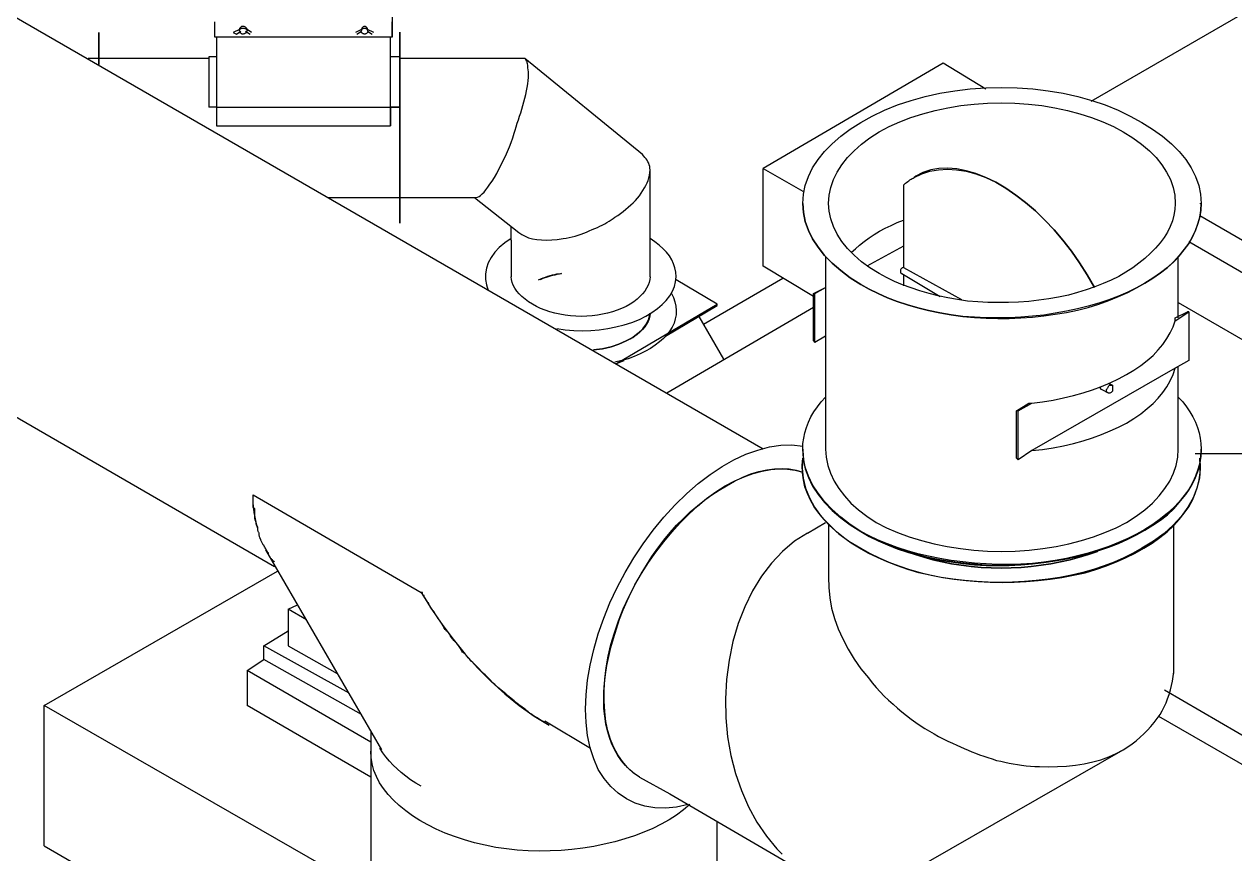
# Model space of a CAD drawing. Header units: metres. Extents: x 20 to 415, y 5 to 292.
# Drawn here: x 217.72 to 231.01, y 161.04 to 170.15 of the extents above; entities that cross this region are included whole.
import ezdxf

# ---------------------------------------------------------------- set-up
doc = ezdxf.new("R2010")
doc.units = ezdxf.units.M
for name, color, linetype in [('АРМАТУРА', 8, 'Continuous'), ('ВОЗДУХОВОДЫ', 7, 'Continuous'), ('ОБОЗНАЧЕНИЯ', 7, 'Continuous'), ('ОБОРУДОВАНИЕ', 8, 'Continuous')]:
    doc.layers.add(name, color=color, linetype=linetype)

msp = doc.modelspace()

# ---------------------------------------------------------------- linework, layer by layer
at = {"layer": 'АРМАТУРА'}
for points in [[(221.758, 170.596), (221.758, 170.01)], [(219.813, 170.01), (219.813, 170.177)], [(221.758, 170.01), (221.758, 170.177)], [(221.758, 170.01), (219.813, 170.01)], [(219.83, 170.01), (219.83, 169.239)], [(220.081, 170.093), (220.014, 170.06)], [(220.014, 170.06), (220.048, 170.043)], [(220.014, 170.06), (220.048, 170.043)], [(220.048, 170.043), (220.098, 170.077)], [(220.048, 170.043), (220.098, 170.077)], [(220.115, 170.127), (220.11, 170.126), (220.105, 170.125), (220.1, 170.123), (220.096, 170.12), (220.092, 170.117), (220.088, 170.113), (220.085, 170.108), (220.083, 170.103), (220.082, 170.098), (220.081, 170.093)], [(220.081, 170.077), (220.082, 170.082), (220.083, 170.087), (220.085, 170.091), (220.088, 170.096), (220.092, 170.1), (220.096, 170.103), (220.1, 170.106), (220.105, 170.108), (220.11, 170.11), (220.115, 170.11), (220.124, 170.11), (220.133, 170.108), (220.141, 170.106), (220.147, 170.103), (220.153, 170.1), (220.157, 170.096), (220.161, 170.091), (220.163, 170.087), (220.165, 170.082), (220.165, 170.077)], [(220.165, 170.06), (220.161, 170.059), (220.157, 170.058), (220.153, 170.056), (220.15, 170.054), (220.146, 170.052), (220.142, 170.049), (220.137, 170.047), (220.131, 170.045), (220.124, 170.044), (220.115, 170.043), (220.11, 170.044), (220.107, 170.045), (220.103, 170.047), (220.101, 170.049), (220.098, 170.052), (220.096, 170.054), (220.093, 170.056), (220.09, 170.058), (220.086, 170.059), (220.081, 170.06)], [(220.165, 170.093), (220.165, 170.098), (220.163, 170.103), (220.161, 170.108), (220.157, 170.113), (220.153, 170.117), (220.147, 170.12), (220.141, 170.123), (220.133, 170.125), (220.124, 170.126), (220.115, 170.127)], [(220.148, 170.077), (220.199, 170.043)], [(220.148, 170.077), (220.199, 170.043)], [(220.215, 170.06), (220.165, 170.093)], [(221.422, 170.093), (221.355, 170.06)], [(221.372, 170.043), (221.422, 170.077)], [(221.372, 170.043), (221.422, 170.077)], [(221.489, 170.093), (221.489, 170.098), (221.487, 170.103), (221.485, 170.108), (221.482, 170.113), (221.479, 170.117), (221.475, 170.12), (221.47, 170.123), (221.466, 170.125), (221.461, 170.126), (221.456, 170.127), (221.451, 170.126), (221.446, 170.125), (221.441, 170.123), (221.437, 170.12), (221.433, 170.117), (221.429, 170.113), (221.426, 170.108), (221.424, 170.103), (221.423, 170.098), (221.422, 170.093)], [(221.422, 170.077), (221.423, 170.082), (221.424, 170.087), (221.426, 170.091), (221.429, 170.096), (221.433, 170.1), (221.437, 170.103), (221.441, 170.106), (221.446, 170.108), (221.451, 170.11), (221.456, 170.11), (221.461, 170.11), (221.466, 170.108), (221.47, 170.106), (221.475, 170.103), (221.479, 170.1), (221.482, 170.096), (221.485, 170.091), (221.487, 170.087), (221.489, 170.082), (221.489, 170.077)], [(221.489, 170.06), (221.489, 170.059), (221.487, 170.058), (221.485, 170.056), (221.482, 170.054), (221.479, 170.052), (221.475, 170.049), (221.47, 170.047), (221.466, 170.045), (221.461, 170.044), (221.456, 170.043), (221.451, 170.044), (221.446, 170.045), (221.441, 170.047), (221.437, 170.049), (221.433, 170.052), (221.429, 170.054), (221.426, 170.056), (221.424, 170.058), (221.423, 170.059), (221.422, 170.06)], [(221.556, 170.06), (221.489, 170.093)], [(221.489, 170.077), (221.54, 170.043)], [(221.489, 170.077), (221.54, 170.043)], [(221.741, 169.239), (221.741, 170.01)], [(221.741, 169.792), (221.741, 170.01)], [(219.83, 169.792), (219.746, 169.792)], [(219.746, 169.792), (219.746, 169.785), (219.746, 169.765), (219.746, 169.733), (219.746, 169.689), (219.746, 169.635), (219.746, 169.571), (219.746, 169.499), (219.746, 169.418), (219.746, 169.331), (219.746, 169.239)], [(221.841, 169.792), (221.741, 169.792)], [(221.741, 169.239), (221.741, 169.331), (221.741, 169.418), (221.741, 169.499), (221.741, 169.571), (221.741, 169.635), (221.741, 169.689), (221.741, 169.733), (221.741, 169.765), (221.741, 169.785), (221.741, 169.792)], [(221.841, 169.239), (221.841, 169.331), (221.841, 169.418), (221.841, 169.499), (221.841, 169.571), (221.841, 169.635), (221.841, 169.689), (221.841, 169.733), (221.841, 169.765), (221.841, 169.785), (221.841, 169.792)], [(221.841, 169.792), (221.841, 169.792), (221.841, 169.792)], [(221.841, 169.775), (221.841, 169.773), (221.841, 169.769), (221.841, 169.762), (221.841, 169.752), (221.841, 169.739), (221.841, 169.724), (221.841, 169.707), (221.841, 169.687), (221.841, 169.665), (221.841, 169.641)], [(221.841, 169.775), (221.841, 169.769), (221.841, 169.75), (221.841, 169.719), (221.841, 169.678), (221.841, 169.626), (221.841, 169.565), (221.841, 169.495), (221.841, 169.417), (221.841, 169.331), (221.841, 169.239)], [(221.841, 169.641), (221.841, 169.631), (221.841, 169.623), (221.841, 169.614), (221.841, 169.606), (221.841, 169.599), (221.841, 169.591), (221.841, 169.584), (221.841, 169.575), (221.841, 169.567), (221.841, 169.557), (221.841, 169.552), (221.841, 169.547), (221.841, 169.542), (221.841, 169.537), (221.841, 169.532), (221.841, 169.527), (221.841, 169.522), (221.841, 169.517), (221.841, 169.512), (221.841, 169.507), (221.841, 169.502), (221.841, 169.497), (221.841, 169.492), (221.841, 169.487), (221.841, 169.482), (221.841, 169.477), (221.841, 169.472), (221.841, 169.467), (221.841, 169.461), (221.841, 169.456), (221.841, 169.44), (221.841, 169.421), (221.841, 169.4), (221.841, 169.377), (221.841, 169.354), (221.841, 169.33), (221.841, 169.306), (221.841, 169.282), (221.841, 169.26), (221.841, 169.239)], [(227.809, 169.725), (225.831, 168.568)], [(228.278, 169.44), (227.809, 169.725)], [(226.266, 168.183), (226.274, 168.283), (226.294, 168.381), (226.328, 168.478), (226.375, 168.573), (226.434, 168.664), (226.505, 168.753), (226.588, 168.839), (226.683, 168.921), (226.788, 168.998), (226.903, 169.071), (227.029, 169.143), (227.164, 169.208), (227.306, 169.265), (227.456, 169.315), (227.612, 169.358), (227.772, 169.393), (227.937, 169.421), (228.105, 169.441), (228.275, 169.452), (228.446, 169.456), (228.621, 169.452), (228.793, 169.441), (228.961, 169.421), (229.126, 169.393), (229.286, 169.358), (229.44, 169.315), (229.588, 169.265), (229.729, 169.208), (229.863, 169.143), (229.988, 169.071), (230.108, 168.998), (230.217, 168.921), (230.314, 168.839), (230.399, 168.753), (230.472, 168.664), (230.532, 168.573), (230.579, 168.478), (230.614, 168.381), (230.634, 168.283), (230.641, 168.183)], [(219.83, 169.239), (219.824, 169.239), (219.818, 169.239), (219.811, 169.239), (219.803, 169.239), (219.794, 169.239), (219.785, 169.239), (219.776, 169.239), (219.766, 169.239), (219.756, 169.239), (219.746, 169.239)], [(219.83, 169.239), (219.746, 169.239)], [(219.83, 169.239), (219.83, 169.218), (219.83, 169.198), (219.83, 169.178), (219.83, 169.158), (219.83, 169.138), (219.83, 169.118), (219.83, 169.098), (219.83, 169.078), (219.83, 169.058), (219.83, 169.037)], [(219.83, 169.239), (221.741, 169.239)], [(221.841, 169.239), (221.831, 169.239), (221.821, 169.239), (221.811, 169.239), (221.801, 169.239), (221.791, 169.239), (221.781, 169.239), (221.771, 169.239), (221.761, 169.239), (221.751, 169.239), (221.741, 169.239)], [(221.741, 169.239), (221.741, 169.234), (221.741, 169.228), (221.741, 169.223), (221.741, 169.218), (221.741, 169.213), (221.741, 169.208), (221.741, 169.203), (221.741, 169.198), (221.741, 169.193), (221.741, 169.188), (221.741, 169.183), (221.741, 169.178), (221.741, 169.173), (221.741, 169.168), (221.741, 169.163), (221.741, 169.158), (221.741, 169.153), (221.741, 169.148), (221.741, 169.143), (221.741, 169.138), (221.741, 169.133), (221.741, 169.128), (221.741, 169.123), (221.741, 169.118), (221.741, 169.113), (221.741, 169.108), (221.741, 169.103), (221.741, 169.098), (221.741, 169.093), (221.741, 169.088), (221.741, 169.083), (221.741, 169.078), (221.741, 169.073), (221.741, 169.068), (221.741, 169.063), (221.741, 169.058), (221.741, 169.052), (221.741, 169.047), (221.741, 169.042), (221.741, 169.037)], [(221.841, 169.239), (221.741, 169.239)], [(221.741, 169.239), (221.841, 169.239)], [(221.741, 169.037), (221.741, 169.042), (221.741, 169.047), (221.741, 169.052), (221.741, 169.058), (221.741, 169.063), (221.741, 169.068), (221.741, 169.073), (221.741, 169.078), (221.741, 169.083), (221.741, 169.088), (221.741, 169.096), (221.741, 169.103), (221.741, 169.107), (221.741, 169.11), (221.741, 169.113), (221.741, 169.116), (221.741, 169.119), (221.741, 169.123), (221.741, 169.129), (221.741, 169.138), (221.741, 169.148), (221.741, 169.158), (221.741, 169.168), (221.741, 169.178), (221.741, 169.188), (221.741, 169.198), (221.741, 169.208), (221.741, 169.218), (221.741, 169.228), (221.741, 169.239)], [(221.741, 169.037), (221.741, 169.058), (221.741, 169.078), (221.741, 169.098), (221.741, 169.118), (221.741, 169.138), (221.741, 169.158), (221.741, 169.178), (221.741, 169.198), (221.741, 169.218), (221.741, 169.239)], [(226.551, 168.183), (226.557, 168.272), (226.575, 168.359), (226.604, 168.445), (226.645, 168.528), (226.696, 168.608), (226.758, 168.686), (226.83, 168.761), (226.912, 168.834), (227.004, 168.903), (227.105, 168.97), (227.214, 169.028), (227.331, 169.081), (227.454, 169.128), (227.584, 169.169), (227.719, 169.205), (227.858, 169.235), (228.001, 169.258), (228.147, 169.275), (228.295, 169.285), (228.446, 169.289), (228.596, 169.285), (228.744, 169.275), (228.89, 169.258), (229.033, 169.235), (229.173, 169.205), (229.307, 169.169), (229.437, 169.128), (229.56, 169.081), (229.677, 169.028), (229.786, 168.97), (229.892, 168.903), (229.987, 168.834), (230.072, 168.761), (230.146, 168.686), (230.21, 168.608), (230.262, 168.528), (230.303, 168.445), (230.333, 168.359), (230.35, 168.272), (230.356, 168.183)], [(219.83, 169.037), (221.741, 169.037)], [(225.831, 167.495), (225.831, 168.568)], [(225.831, 168.568), (226.266, 168.317)], [(227.49, 168.468), (227.574, 168.507), (227.662, 168.536), (227.756, 168.553), (227.854, 168.559), (227.955, 168.553), (228.06, 168.536), (228.167, 168.508), (228.275, 168.467), (228.385, 168.415), (228.496, 168.35), (228.606, 168.275), (228.714, 168.192), (228.821, 168.1), (228.925, 168.001), (229.026, 167.893), (229.123, 167.779), (229.217, 167.659), (229.306, 167.532), (229.39, 167.399), (229.468, 167.261)], [(229.468, 167.261), (229.39, 167.399), (229.306, 167.532), (229.217, 167.659), (229.123, 167.779), (229.026, 167.893), (228.925, 168.001), (228.821, 168.1), (228.714, 168.192), (228.606, 168.275), (228.496, 168.35), (228.385, 168.415), (228.276, 168.469), (228.167, 168.511), (228.061, 168.542), (227.957, 168.562), (227.857, 168.57), (227.762, 168.566), (227.671, 168.551), (227.586, 168.523), (227.507, 168.484)], [(227.373, 168.384), (227.383, 168.394), (227.395, 168.404), (227.407, 168.413), (227.419, 168.423), (227.431, 168.432), (227.444, 168.441), (227.456, 168.448), (227.468, 168.456), (227.48, 168.462), (227.49, 168.468)], [(227.507, 168.484), (227.49, 168.468)], [(227.373, 168.384), (227.373, 167.713)], [(226.263, 168.187), (226.263, 168.179)], [(226.903, 167.294), (226.788, 167.367), (226.683, 167.445), (226.588, 167.526), (226.505, 167.612), (226.434, 167.701), (226.375, 167.793), (226.328, 167.887), (226.294, 167.984), (226.274, 168.083), (226.266, 168.183)], [(226.266, 168.183), (226.274, 168.083), (226.294, 167.984), (226.328, 167.887), (226.375, 167.793), (226.434, 167.701), (226.505, 167.612), (226.588, 167.526), (226.683, 167.445), (226.788, 167.367), (226.903, 167.294)], [(227.105, 167.412), (227.004, 167.474), (226.912, 167.542), (226.83, 167.613), (226.758, 167.688), (226.696, 167.766), (226.645, 167.846), (226.604, 167.928), (226.575, 168.012), (226.557, 168.097), (226.551, 168.183)], [(226.903, 167.294), (226.996, 167.241), (227.094, 167.192), (227.197, 167.146), (227.304, 167.105), (227.415, 167.068), (227.53, 167.035), (227.649, 167.006), (227.771, 166.98), (227.897, 166.959), (228.026, 166.942), (228.153, 166.93), (228.28, 166.922), (228.407, 166.919), (228.534, 166.92), (228.661, 166.925), (228.788, 166.935), (228.914, 166.948), (229.039, 166.965), (229.162, 166.986), (229.284, 167.009), (229.402, 167.041), (229.517, 167.077), (229.627, 167.117), (229.733, 167.16), (229.835, 167.206), (229.932, 167.255), (230.024, 167.308), (230.112, 167.362), (230.195, 167.419), (230.273, 167.479), (230.34, 167.54), (230.401, 167.605), (230.456, 167.672), (230.504, 167.741), (230.545, 167.812), (230.579, 167.884), (230.606, 167.958), (230.626, 168.032), (230.637, 168.107), (230.641, 168.183)], [(230.641, 168.183), (230.637, 168.108), (230.626, 168.034), (230.606, 167.961), (230.579, 167.889), (230.545, 167.818), (230.504, 167.748), (230.456, 167.679), (230.401, 167.611), (230.34, 167.544), (230.273, 167.479), (230.195, 167.419), (230.112, 167.362), (230.024, 167.308), (229.932, 167.256), (229.835, 167.208), (229.733, 167.164), (229.627, 167.123), (229.517, 167.086), (229.402, 167.054), (229.284, 167.026), (229.162, 166.998), (229.039, 166.976), (228.914, 166.957), (228.788, 166.943), (228.661, 166.934), (228.534, 166.928), (228.407, 166.927), (228.28, 166.928), (228.153, 166.934), (228.026, 166.942), (227.897, 166.959), (227.771, 166.98), (227.649, 167.006), (227.53, 167.035), (227.415, 167.068), (227.304, 167.105), (227.197, 167.146), (227.094, 167.192), (226.996, 167.241), (226.903, 167.294)], [(230.356, 168.183), (230.353, 168.118), (230.342, 168.054), (230.325, 167.991), (230.301, 167.929), (230.271, 167.868), (230.233, 167.808), (230.19, 167.75), (230.14, 167.692), (230.084, 167.635), (230.021, 167.579), (229.958, 167.525), (229.889, 167.475), (229.815, 167.427), (229.736, 167.382), (229.652, 167.34), (229.565, 167.302), (229.474, 167.266), (229.38, 167.233), (229.283, 167.203), (229.183, 167.177), (229.076, 167.154), (228.968, 167.134), (228.859, 167.119), (228.748, 167.107), (228.636, 167.099), (228.524, 167.095), (228.412, 167.094), (228.3, 167.096), (228.188, 167.101), (228.077, 167.11), (227.967, 167.126), (227.86, 167.146), (227.755, 167.169), (227.653, 167.194), (227.553, 167.223), (227.456, 167.255), (227.363, 167.289), (227.273, 167.327), (227.187, 167.368), (227.105, 167.412)], [(230.634, 168.179), (230.634, 168.187)], [(226.803, 167.646), (226.845, 167.686), (226.891, 167.726), (226.941, 167.766), (226.994, 167.804), (227.05, 167.841), (227.109, 167.877), (227.172, 167.911), (227.236, 167.942), (227.303, 167.972), (227.373, 167.998)], [(227.373, 167.713), (226.97, 167.495)], [(227.373, 167.713), (227.373, 167.479)], [(226.384, 167.16), (225.831, 167.495)], [(226.518, 167.596), (226.518, 165.484)], [(227.373, 167.479), (227.368, 167.478), (227.363, 167.477), (227.358, 167.475), (227.354, 167.472), (227.35, 167.468), (227.346, 167.464), (227.343, 167.46), (227.341, 167.455), (227.34, 167.45), (227.339, 167.445), (227.339, 167.44), (227.339, 167.435), (227.34, 167.43), (227.34, 167.426), (227.341, 167.422), (227.343, 167.419), (227.345, 167.416), (227.348, 167.413), (227.351, 167.412), (227.356, 167.412)], [(227.373, 167.479), (228.01, 167.127)], [(230.39, 166.925), (230.39, 167.596)], [(227.356, 167.412), (227.775, 167.16)], [(227.373, 167.395), (227.373, 167.277)], [(226.384, 167.194), (226.518, 167.261)], [(226.401, 167.194), (226.518, 167.261)], [(226.384, 167.194), (226.401, 167.194)], [(226.384, 166.674), (226.384, 167.194)], [(226.401, 166.657), (226.401, 167.194)], [(230.356, 166.925), (230.49, 166.992)], [(230.356, 166.892), (230.507, 166.992)], [(230.507, 166.992), (230.49, 166.992)], [(230.507, 166.992), (230.507, 166.456)], [(228.781, 165.987), (228.9, 166.003), (229.016, 166.023), (229.129, 166.046), (229.238, 166.072), (229.344, 166.102), (229.447, 166.135), (229.546, 166.172), (229.641, 166.213), (229.733, 166.257), (229.82, 166.305), (229.902, 166.352), (229.979, 166.403), (230.049, 166.457), (230.113, 166.514), (230.17, 166.573), (230.221, 166.635), (230.265, 166.698), (230.302, 166.762), (230.333, 166.827), (230.356, 166.892)], [(230.356, 166.892), (230.356, 166.896), (230.356, 166.9), (230.356, 166.903), (230.356, 166.906), (230.356, 166.909), (230.356, 166.911), (230.356, 166.914), (230.356, 166.917), (230.356, 166.921), (230.356, 166.925)], [(226.518, 166.724), (226.401, 166.657)], [(226.384, 166.674), (226.401, 166.657)], [(230.507, 166.456), (230.356, 166.372)], [(230.356, 166.372), (228.781, 165.467)], [(228.781, 165.467), (228.9, 165.48), (229.016, 165.497), (229.129, 165.519), (229.238, 165.544), (229.344, 165.574), (229.447, 165.607), (229.546, 165.643), (229.641, 165.683), (229.733, 165.725), (229.82, 165.769), (229.902, 165.82), (229.979, 165.873), (230.049, 165.929), (230.113, 165.986), (230.17, 166.045), (230.221, 166.107), (230.265, 166.17), (230.302, 166.235), (230.333, 166.303), (230.356, 166.372)], [(230.39, 165.484), (230.39, 166.389)], [(229.552, 166.138), (229.547, 166.138), (229.544, 166.139), (229.541, 166.142), (229.539, 166.145), (229.537, 166.148), (229.536, 166.152), (229.536, 166.157), (229.535, 166.161), (229.535, 166.166), (229.535, 166.171)], [(229.619, 166.104), (229.614, 166.105), (229.611, 166.106), (229.608, 166.108), (229.606, 166.111), (229.604, 166.115), (229.603, 166.119), (229.603, 166.123), (229.602, 166.128), (229.602, 166.133), (229.602, 166.138), (229.607, 166.143), (229.61, 166.148), (229.613, 166.153), (229.616, 166.158), (229.619, 166.163), (229.621, 166.168), (229.624, 166.173), (229.627, 166.178), (229.631, 166.183), (229.636, 166.188)], [(229.669, 166.188), (229.619, 166.205)], [(229.669, 166.188), (229.669, 166.183), (229.669, 166.178), (229.669, 166.172), (229.669, 166.167), (229.669, 166.161), (229.669, 166.154), (229.669, 166.147), (229.669, 166.139), (229.669, 166.13), (229.669, 166.121), (229.664, 166.116), (229.658, 166.111), (229.651, 166.107), (229.644, 166.103), (229.638, 166.1), (229.632, 166.098), (229.627, 166.097), (229.623, 166.098), (229.62, 166.1), (229.619, 166.104)], [(229.636, 166.188), (229.64, 166.188), (229.644, 166.188), (229.647, 166.188), (229.65, 166.188), (229.652, 166.188), (229.655, 166.188), (229.658, 166.188), (229.661, 166.188), (229.665, 166.188), (229.669, 166.188)], [(226.266, 165.484), (226.269, 165.544), (226.277, 165.604), (226.289, 165.664), (226.307, 165.723), (226.329, 165.781), (226.357, 165.839), (226.39, 165.895), (226.427, 165.95), (226.47, 166.003), (226.518, 166.054)], [(229.552, 166.138), (229.619, 166.104)], [(230.39, 166.054), (230.438, 166.003), (230.48, 165.95), (230.518, 165.895), (230.551, 165.839), (230.578, 165.781), (230.601, 165.723), (230.619, 165.664), (230.631, 165.604), (230.639, 165.544), (230.641, 165.484)], [(228.613, 165.903), (228.747, 165.987)], [(228.613, 165.383), (228.613, 165.903)], [(228.63, 165.903), (228.613, 165.903)], [(228.63, 165.903), (228.781, 165.987)], [(228.63, 165.367), (228.63, 165.903)], [(228.747, 165.987), (228.752, 165.987), (228.756, 165.987), (228.759, 165.987), (228.761, 165.987), (228.764, 165.987), (228.767, 165.987), (228.769, 165.987), (228.772, 165.987), (228.776, 165.987), (228.781, 165.987)], [(226.266, 165.484), (226.266, 165.467)], [(226.903, 164.579), (226.788, 164.656), (226.683, 164.737), (226.588, 164.822), (226.505, 164.909), (226.434, 165), (226.375, 165.093), (226.328, 165.188), (226.294, 165.285), (226.274, 165.384), (226.266, 165.484)], [(226.518, 165.484), (226.524, 165.394), (226.542, 165.305), (226.571, 165.218), (226.611, 165.133), (226.663, 165.05), (226.724, 164.97), (226.796, 164.892), (226.878, 164.818), (226.97, 164.747), (227.071, 164.679), (227.186, 164.621), (227.307, 164.569), (227.436, 164.522), (227.569, 164.48), (227.708, 164.445), (227.851, 164.415), (227.997, 164.392), (228.145, 164.375), (228.295, 164.364), (228.446, 164.361), (228.6, 164.364), (228.753, 164.375), (228.902, 164.392), (229.048, 164.415), (229.189, 164.445), (229.327, 164.48), (229.459, 164.522), (229.585, 164.569), (229.706, 164.621), (229.82, 164.679), (229.926, 164.747), (230.021, 164.818), (230.106, 164.892), (230.18, 164.97), (230.243, 165.05), (230.296, 165.133), (230.337, 165.218), (230.366, 165.305), (230.384, 165.394), (230.39, 165.484)], [(230.641, 165.484), (230.637, 165.408), (230.626, 165.334), (230.606, 165.259), (230.579, 165.185), (230.545, 165.113), (230.504, 165.042), (230.456, 164.973), (230.401, 164.906), (230.34, 164.842), (230.273, 164.78), (230.195, 164.717), (230.112, 164.657), (230.024, 164.602), (229.932, 164.55), (229.835, 164.501), (229.733, 164.457), (229.627, 164.415), (229.517, 164.377), (229.402, 164.342), (229.284, 164.311), (229.162, 164.283), (229.039, 164.26), (228.914, 164.242), (228.788, 164.229), (228.661, 164.221), (228.534, 164.217), (228.407, 164.217), (228.28, 164.222), (228.153, 164.23), (228.026, 164.244), (227.897, 164.261), (227.771, 164.282), (227.649, 164.307), (227.53, 164.335), (227.415, 164.367), (227.304, 164.403), (227.197, 164.442), (227.094, 164.484), (226.996, 164.53), (226.903, 164.579)], [(230.641, 165.467), (230.641, 165.484)], [(226.266, 165.467), (226.274, 165.367), (226.294, 165.268), (226.328, 165.172), (226.375, 165.077), (226.434, 164.985), (226.505, 164.896), (226.588, 164.811), (226.683, 164.729), (226.788, 164.652), (226.903, 164.579)], [(226.903, 164.579), (226.996, 164.525), (227.094, 164.476), (227.197, 164.431), (227.304, 164.39), (227.415, 164.352), (227.53, 164.319), (227.649, 164.29), (227.771, 164.265), (227.897, 164.244), (228.026, 164.227), (228.153, 164.214), (228.28, 164.206), (228.407, 164.204), (228.534, 164.206), (228.661, 164.212), (228.788, 164.223), (228.914, 164.239), (229.039, 164.258), (229.162, 164.282), (229.284, 164.311), (229.402, 164.338), (229.517, 164.371), (229.627, 164.407), (229.733, 164.448), (229.835, 164.493), (229.932, 164.541), (230.024, 164.592), (230.112, 164.647), (230.195, 164.704), (230.273, 164.763), (230.34, 164.829), (230.401, 164.896), (230.456, 164.964), (230.504, 165.033), (230.545, 165.103), (230.579, 165.173), (230.606, 165.245), (230.626, 165.318), (230.637, 165.392), (230.641, 165.467)], [(228.63, 165.367), (228.613, 165.383)], [(228.781, 165.467), (228.63, 165.367)]]:
    msp.add_lwpolyline(points, dxfattribs=at)
at = {"layer": 'ВОЗДУХОВОДЫ'}
for points in [[(225.831, 165.484), (213.678, 172.507)], [(218.539, 169.708), (218.539, 169.766), (218.539, 169.82), (218.539, 169.869), (218.539, 169.914), (218.539, 169.953), (218.539, 169.987), (218.539, 170.014), (218.539, 170.036), (218.539, 170.051), (218.539, 170.06), (218.539, 170.061), (218.539, 170.054), (218.539, 170.041), (218.539, 170.02), (218.539, 169.993), (218.539, 169.96), (218.539, 169.921), (218.539, 169.877), (218.539, 169.828), (218.539, 169.775)], [(218.539, 169.775), (218.539, 169.828), (218.539, 169.877), (218.539, 169.921), (218.539, 169.96), (218.539, 169.993), (218.539, 170.02), (218.539, 170.041), (218.539, 170.054), (218.539, 170.061), (218.539, 170.06), (218.539, 170.051), (218.539, 170.036), (218.539, 170.014), (218.539, 169.987), (218.539, 169.953), (218.539, 169.914), (218.539, 169.869), (218.539, 169.82), (218.539, 169.766), (218.539, 169.708)], [(221.841, 169.792), (221.841, 169.858), (221.841, 169.916), (221.841, 169.965), (221.841, 170.005), (221.841, 170.035), (221.841, 170.055), (221.841, 170.064), (221.841, 170.063), (221.841, 170.051), (221.841, 170.026), (221.841, 170.01), (221.841, 169.992), (221.841, 169.972), (221.841, 169.949), (221.841, 169.924), (221.841, 169.896), (221.841, 169.866), (221.841, 169.833), (221.841, 169.797), (221.841, 169.758), (221.841, 169.722), (221.841, 169.682), (221.841, 169.641), (221.841, 169.598), (221.841, 169.553), (221.841, 169.507), (221.841, 169.461), (221.841, 169.414), (221.841, 169.368), (221.841, 169.322), (221.841, 169.271), (221.841, 169.218), (221.841, 169.164), (221.841, 169.109), (221.841, 169.054), (221.841, 168.999), (221.841, 168.944), (221.841, 168.89), (221.841, 168.837), (221.841, 168.786), (221.841, 168.736), (221.841, 168.686), (221.841, 168.636), (221.841, 168.587), (221.841, 168.539), (221.841, 168.491), (221.841, 168.446), (221.841, 168.401), (221.841, 168.358), (221.841, 168.317), (221.841, 168.244), (221.841, 168.179), (221.841, 168.121), (221.841, 168.071), (221.841, 168.03), (221.841, 167.998), (221.841, 167.977), (221.841, 167.966), (221.841, 167.968), (221.841, 167.981), (221.841, 167.992), (221.841, 168.006), (221.841, 168.021), (221.841, 168.039), (221.841, 168.059), (221.841, 168.082), (221.841, 168.107), (221.841, 168.135), (221.841, 168.166), (221.841, 168.199), (221.841, 168.231), (221.841, 168.266), (221.841, 168.303), (221.841, 168.342), (221.841, 168.384), (221.841, 168.427), (221.841, 168.473), (221.841, 168.52), (221.841, 168.569), (221.841, 168.618), (221.841, 168.665), (221.841, 168.713), (221.841, 168.762), (221.841, 168.812), (221.841, 168.864), (221.841, 168.915), (221.841, 168.967), (221.841, 169.019), (221.841, 169.071), (221.841, 169.121), (221.841, 169.176), (221.841, 169.23), (221.841, 169.283), (221.841, 169.334), (221.841, 169.385), (221.841, 169.435), (221.841, 169.484), (221.841, 169.532), (221.841, 169.578), (221.841, 169.624)], [(218.539, 169.775), (218.422, 169.775)], [(218.539, 169.708), (218.539, 169.722), (218.539, 169.734), (218.539, 169.745), (218.539, 169.753), (218.539, 169.76), (218.539, 169.766), (218.539, 169.77), (218.539, 169.773), (218.539, 169.774), (218.539, 169.775)], [(218.539, 169.708), (218.539, 169.722), (218.539, 169.734), (218.539, 169.745), (218.539, 169.753), (218.539, 169.76), (218.539, 169.766), (218.539, 169.77), (218.539, 169.773), (218.539, 169.774), (218.539, 169.775)], [(218.539, 169.708), (218.539, 169.722), (218.539, 169.734), (218.539, 169.745), (218.539, 169.753), (218.539, 169.76), (218.539, 169.766), (218.539, 169.77), (218.539, 169.773), (218.539, 169.774), (218.539, 169.775)], [(219.746, 169.775), (218.539, 169.775)], [(218.539, 169.775), (218.539, 169.774), (218.539, 169.773), (218.539, 169.77), (218.539, 169.766), (218.539, 169.76), (218.539, 169.753), (218.539, 169.745), (218.539, 169.734), (218.539, 169.722), (218.539, 169.708)], [(218.539, 169.775), (218.539, 169.774), (218.539, 169.773), (218.539, 169.77), (218.539, 169.766), (218.539, 169.76), (218.539, 169.753), (218.539, 169.745), (218.539, 169.734), (218.539, 169.722), (218.539, 169.708)], [(218.539, 169.708), (218.539, 169.722), (218.539, 169.734), (218.539, 169.745), (218.539, 169.753), (218.539, 169.76), (218.539, 169.766), (218.539, 169.77), (218.539, 169.773), (218.539, 169.774), (218.539, 169.775)], [(221.841, 169.792), (221.841, 169.79), (221.841, 169.786), (221.841, 169.778), (221.841, 169.768), (221.841, 169.754), (221.841, 169.737), (221.841, 169.718), (221.841, 169.695), (221.841, 169.67), (221.841, 169.641)], [(222.311, 169.775), (221.841, 169.775)], [(223.199, 169.775), (222.311, 169.775)], [(223.216, 169.775), (223.215, 169.775), (223.214, 169.775), (223.212, 169.775), (223.21, 169.775), (223.207, 169.775), (223.205, 169.775), (223.203, 169.775), (223.201, 169.775), (223.2, 169.775), (223.199, 169.775)], [(223.249, 169.674), (223.249, 169.689), (223.247, 169.703), (223.245, 169.715), (223.242, 169.727), (223.239, 169.737), (223.235, 169.747), (223.23, 169.755), (223.226, 169.763), (223.221, 169.769), (223.216, 169.775)], [(224.506, 168.719), (223.216, 169.775)], [(221.841, 169.641), (221.841, 169.604), (221.841, 169.563), (221.841, 169.518), (221.841, 169.471), (221.841, 169.421), (221.841, 169.368), (221.841, 169.313), (221.841, 169.256), (221.841, 169.198), (221.841, 169.138), (221.841, 169.082), (221.841, 169.024), (221.841, 168.965), (221.841, 168.906), (221.841, 168.847), (221.841, 168.788), (221.841, 168.73), (221.841, 168.674), (221.841, 168.62), (221.841, 168.568), (221.841, 168.524), (221.841, 168.482), (221.841, 168.443), (221.841, 168.406), (221.841, 168.373), (221.841, 168.344), (221.841, 168.318), (221.841, 168.296), (221.841, 168.279), (221.841, 168.266), (221.841, 168.259), (221.841, 168.256), (221.841, 168.258), (221.841, 168.265), (221.841, 168.277), (221.841, 168.293), (221.841, 168.313), (221.841, 168.338), (221.841, 168.367), (221.841, 168.4), (221.841, 168.433), (221.841, 168.472), (221.841, 168.515), (221.841, 168.562), (221.841, 168.612), (221.841, 168.665), (221.841, 168.719), (221.841, 168.775), (221.841, 168.831), (221.841, 168.887), (221.841, 168.943), (221.841, 169.001), (221.841, 169.059), (221.841, 169.119), (221.841, 169.178), (221.841, 169.237), (221.841, 169.294), (221.841, 169.351), (221.841, 169.405), (221.841, 169.456)], [(221.841, 169.456), (221.841, 169.477), (221.841, 169.497), (221.841, 169.516), (221.841, 169.536), (221.841, 169.555), (221.841, 169.574), (221.841, 169.592), (221.841, 169.609), (221.841, 169.625), (221.841, 169.641)], [(221.841, 169.624), (221.841, 169.641)], [(221.841, 168.25), (221.841, 168.251), (221.841, 168.256), (221.841, 168.263), (221.841, 168.274), (221.841, 168.287), (221.841, 168.304), (221.841, 168.324), (221.841, 168.346), (221.841, 168.372), (221.841, 168.4), (221.841, 168.432), (221.841, 168.465), (221.841, 168.5), (221.841, 168.536), (221.841, 168.574), (221.841, 168.614), (221.841, 168.655), (221.841, 168.698), (221.841, 168.741), (221.841, 168.786), (221.841, 168.832), (221.841, 168.878), (221.841, 168.925), (221.841, 168.973), (221.841, 169.021), (221.841, 169.068), (221.841, 169.116), (221.841, 169.163), (221.841, 169.21), (221.841, 169.255), (221.841, 169.3), (221.841, 169.344), (221.841, 169.386), (221.841, 169.427), (221.841, 169.467), (221.841, 169.505), (221.841, 169.542), (221.841, 169.577), (221.841, 169.61), (221.841, 169.641)], [(222.679, 168.25), (222.695, 168.252), (222.712, 168.259), (222.729, 168.271), (222.748, 168.288), (222.767, 168.308), (222.788, 168.333), (222.81, 168.361), (222.832, 168.393), (222.856, 168.429), (222.881, 168.468), (222.906, 168.513), (222.931, 168.56), (222.955, 168.607), (222.979, 168.656), (223.002, 168.704), (223.024, 168.754), (223.045, 168.803), (223.065, 168.853), (223.082, 168.903), (223.098, 168.954), (223.109, 168.989), (223.12, 169.026), (223.132, 169.063), (223.145, 169.101), (223.157, 169.14), (223.17, 169.179), (223.182, 169.219), (223.194, 169.259), (223.205, 169.299), (223.216, 169.339), (223.225, 169.379), (223.234, 169.419), (223.241, 169.458), (223.247, 169.496), (223.252, 169.532), (223.254, 169.566), (223.256, 169.598), (223.256, 169.627), (223.253, 169.652), (223.249, 169.674)], [(211.784, 169.222), (220.467, 164.193)], [(224.59, 168.551), (224.589, 168.571), (224.586, 168.59), (224.582, 168.608), (224.575, 168.625), (224.567, 168.641), (224.558, 168.658), (224.547, 168.673), (224.534, 168.689), (224.521, 168.704), (224.506, 168.719)], [(223.149, 167.864), (223.181, 167.841), (223.217, 167.822), (223.257, 167.806), (223.301, 167.795), (223.348, 167.787), (223.399, 167.782), (223.453, 167.781), (223.51, 167.783), (223.571, 167.788), (223.635, 167.797), (223.67, 167.803), (223.703, 167.809), (223.736, 167.817), (223.769, 167.825), (223.8, 167.835), (223.832, 167.845), (223.862, 167.857), (223.893, 167.869), (223.923, 167.883), (223.953, 167.898), (223.983, 167.908), (224.012, 167.92), (224.039, 167.932), (224.066, 167.945), (224.092, 167.958), (224.116, 167.973), (224.14, 167.987), (224.163, 168.002), (224.184, 168.017), (224.205, 168.032), (224.235, 168.052), (224.265, 168.074), (224.294, 168.096), (224.323, 168.119), (224.351, 168.143), (224.379, 168.167), (224.405, 168.191), (224.429, 168.216), (224.452, 168.241), (224.473, 168.266), (224.493, 168.296), (224.511, 168.325), (224.528, 168.353), (224.543, 168.381), (224.557, 168.409), (224.568, 168.436), (224.578, 168.464), (224.585, 168.493), (224.589, 168.522), (224.59, 168.551)], [(224.59, 167.78), (224.59, 168.551)], [(221.054, 168.25), (221.841, 168.25)], [(221.841, 168.25), (222.311, 168.25)], [(222.311, 168.25), (222.679, 168.25)], [(222.663, 168.25), (223.149, 167.864)], [(223.065, 167.78), (223.065, 167.931)], [(223.065, 167.797), (222.995, 167.75), (222.934, 167.699), (222.884, 167.646), (222.844, 167.589), (222.814, 167.531), (222.793, 167.471), (222.783, 167.41), (222.783, 167.349), (222.793, 167.288), (222.814, 167.227)], [(223.065, 167.78), (223.065, 167.378)], [(224.875, 167.378), (224.872, 167.427), (224.863, 167.475), (224.849, 167.52), (224.828, 167.564), (224.802, 167.606), (224.77, 167.647), (224.733, 167.686), (224.691, 167.724), (224.643, 167.761), (224.59, 167.797)], [(224.59, 167.378), (224.59, 167.78)], [(223.836, 166.942), (223.776, 166.944), (223.716, 166.948), (223.657, 166.955), (223.599, 166.965), (223.543, 166.978), (223.489, 166.993), (223.437, 167.01), (223.388, 167.03), (223.342, 167.052), (223.3, 167.076), (223.256, 167.102), (223.217, 167.13), (223.182, 167.159), (223.152, 167.19), (223.126, 167.221), (223.104, 167.252), (223.087, 167.284), (223.075, 167.316), (223.067, 167.347), (223.065, 167.378)], [(223.367, 167.344), (223.392, 167.355), (223.417, 167.364), (223.442, 167.374), (223.467, 167.383), (223.492, 167.391), (223.518, 167.398), (223.543, 167.403), (223.568, 167.408), (223.593, 167.41), (223.618, 167.412)], [(223.568, 166.808), (223.659, 166.796), (223.752, 166.788), (223.846, 166.785), (223.94, 166.788), (224.033, 166.796), (224.125, 166.808), (224.216, 166.826), (224.305, 166.848), (224.391, 166.876), (224.473, 166.909), (224.545, 166.945), (224.611, 166.985), (224.671, 167.027), (224.723, 167.071), (224.768, 167.118), (224.806, 167.167), (224.836, 167.218), (224.858, 167.27), (224.871, 167.323), (224.875, 167.378)], [(224.59, 167.378), (224.588, 167.347), (224.581, 167.316), (224.569, 167.284), (224.552, 167.252), (224.532, 167.221), (224.507, 167.19), (224.479, 167.159), (224.447, 167.13), (224.411, 167.102), (224.372, 167.076), (224.326, 167.052), (224.278, 167.03), (224.228, 167.01), (224.176, 166.993), (224.123, 166.978), (224.068, 166.965), (224.012, 166.955), (223.954, 166.948), (223.896, 166.944), (223.836, 166.942)], [(224.825, 167.194), (224.847, 167.148), (224.863, 167.102), (224.873, 167.055), (224.877, 167.008), (224.875, 166.961), (224.867, 166.915), (224.853, 166.869), (224.833, 166.825), (224.807, 166.782), (224.775, 166.741), (224.737, 166.701), (224.695, 166.663), (224.647, 166.626), (224.596, 166.591), (224.54, 166.559), (224.48, 166.529), (224.417, 166.501), (224.349, 166.477), (224.279, 166.456), (224.205, 166.439)], [(224.59, 166.976), (224.578, 166.917), (224.552, 166.86), (224.512, 166.806), (224.461, 166.757), (224.4, 166.712), (224.328, 166.672), (224.249, 166.637), (224.162, 166.609), (224.068, 166.587), (223.97, 166.573)], [(223.97, 166.573), (224.068, 166.587), (224.162, 166.609), (224.249, 166.637), (224.328, 166.672), (224.4, 166.712), (224.461, 166.757), (224.512, 166.806), (224.552, 166.86), (224.578, 166.917), (224.59, 166.976)], [(225.009, 161.578), (224.881, 161.551), (224.758, 161.54), (224.642, 161.543), (224.531, 161.562), (224.427, 161.595), (224.33, 161.642), (224.24, 161.703), (224.159, 161.777), (224.085, 161.864), (224.02, 161.964), (223.971, 162.08), (223.932, 162.204), (223.904, 162.338), (223.888, 162.479), (223.882, 162.628), (223.888, 162.783), (223.904, 162.944), (223.932, 163.111), (223.971, 163.281), (224.02, 163.456), (224.081, 163.627), (224.15, 163.796), (224.229, 163.964), (224.317, 164.129), (224.412, 164.29), (224.515, 164.445), (224.625, 164.595), (224.742, 164.738), (224.865, 164.872), (224.993, 164.998), (225.12, 165.108), (225.249, 165.206), (225.38, 165.293), (225.511, 165.367), (225.642, 165.427), (225.772, 165.474), (225.901, 165.508), (226.026, 165.526), (226.148, 165.53), (226.266, 165.517)], [(226.266, 165.383), (226.26, 165.273), (226.27, 165.163), (226.296, 165.055), (226.339, 164.948), (226.396, 164.845), (226.469, 164.745), (226.557, 164.649), (226.659, 164.558), (226.774, 164.473), (226.903, 164.394)], [(229.988, 164.394), (229.894, 164.341), (229.793, 164.29), (229.687, 164.243), (229.576, 164.2), (229.46, 164.162), (229.34, 164.128), (229.216, 164.098), (229.09, 164.074), (228.961, 164.055), (228.831, 164.042), (228.7, 164.03), (228.568, 164.022), (228.436, 164.019), (228.304, 164.021), (228.173, 164.028), (228.043, 164.039), (227.914, 164.054), (227.787, 164.074), (227.663, 164.098), (227.54, 164.126), (227.421, 164.163), (227.306, 164.203), (227.194, 164.246), (227.087, 164.292), (226.985, 164.342), (226.889, 164.395), (226.798, 164.452), (226.714, 164.513), (226.638, 164.577), (226.568, 164.646), (226.502, 164.712), (226.443, 164.78), (226.393, 164.851), (226.351, 164.922), (226.317, 164.996), (226.291, 165.071), (226.273, 165.147), (226.262, 165.225), (226.26, 165.303), (226.266, 165.383)], [(226.266, 165.467), (226.274, 165.367), (226.294, 165.268), (226.328, 165.172), (226.375, 165.077), (226.434, 164.985), (226.505, 164.896), (226.588, 164.811), (226.683, 164.729), (226.788, 164.652), (226.903, 164.579), (227.029, 164.511), (227.164, 164.45), (227.306, 164.396), (227.456, 164.348), (227.612, 164.306), (227.772, 164.272), (227.937, 164.245), (228.105, 164.226), (228.275, 164.214), (228.446, 164.21), (228.621, 164.214), (228.793, 164.226), (228.961, 164.245), (229.126, 164.272), (229.286, 164.306), (229.44, 164.348), (229.588, 164.396), (229.729, 164.45), (229.863, 164.511), (229.988, 164.579), (230.108, 164.652), (230.217, 164.729), (230.314, 164.811), (230.399, 164.896), (230.472, 164.985), (230.532, 165.077), (230.579, 165.172), (230.614, 165.268), (230.634, 165.367), (230.641, 165.467)], [(226.903, 164.394), (227.001, 164.341), (227.104, 164.29), (227.211, 164.243), (227.323, 164.2), (227.438, 164.162), (227.556, 164.128), (227.678, 164.098), (227.803, 164.074), (227.93, 164.055), (228.06, 164.042), (228.191, 164.03), (228.323, 164.022), (228.455, 164.019), (228.588, 164.021), (228.72, 164.028), (228.852, 164.039), (228.983, 164.054), (229.112, 164.074), (229.241, 164.098), (229.367, 164.126), (229.486, 164.163), (229.601, 164.203), (229.711, 164.246), (229.816, 164.292), (229.916, 164.342), (230.012, 164.395), (230.102, 164.452), (230.187, 164.513), (230.266, 164.577), (230.34, 164.646), (230.401, 164.712), (230.456, 164.78), (230.504, 164.851), (230.544, 164.922), (230.576, 164.996), (230.601, 165.071), (230.619, 165.147), (230.629, 165.225), (230.631, 165.303), (230.625, 165.383)], [(230.625, 165.383), (230.631, 165.273), (230.621, 165.163), (230.595, 165.055), (230.552, 164.948), (230.495, 164.845), (230.422, 164.745), (230.334, 164.649), (230.233, 164.558), (230.117, 164.473), (229.988, 164.394)], [(224.473, 161.88), (224.405, 161.929), (224.343, 161.987), (224.286, 162.052), (224.236, 162.124), (224.192, 162.205), (224.155, 162.293), (224.126, 162.388), (224.105, 162.491), (224.092, 162.601), (224.087, 162.718), (224.086, 162.836), (224.093, 162.957), (224.108, 163.081), (224.131, 163.208), (224.161, 163.336), (224.199, 163.466), (224.244, 163.598), (224.296, 163.729), (224.356, 163.861), (224.423, 163.992), (224.496, 164.116), (224.573, 164.237), (224.655, 164.353), (224.74, 164.465), (224.829, 164.573), (224.921, 164.674), (225.016, 164.769), (225.112, 164.858), (225.211, 164.94), (225.311, 165.015), (225.416, 165.08), (225.52, 165.135), (225.622, 165.181), (225.722, 165.217), (225.82, 165.243), (225.916, 165.26), (226.008, 165.267), (226.098, 165.264), (226.184, 165.253), (226.266, 165.232)], [(225.428, 165.082), (225.519, 165.133), (225.609, 165.176), (225.698, 165.211), (225.786, 165.238), (225.873, 165.258), (225.957, 165.269), (226.039, 165.272), (226.118, 165.267), (226.194, 165.254), (226.266, 165.232)], [(224.473, 161.88), (224.419, 161.918), (224.369, 161.96), (224.321, 162.008), (224.278, 162.06), (224.238, 162.117), (224.203, 162.178), (224.171, 162.244), (224.144, 162.314), (224.122, 162.388), (224.104, 162.467), (224.092, 162.549), (224.084, 162.635), (224.081, 162.724), (224.083, 162.817), (224.09, 162.911), (224.101, 163.007), (224.116, 163.106), (224.136, 163.205), (224.16, 163.305), (224.188, 163.405), (224.22, 163.511), (224.256, 163.614), (224.296, 163.717), (224.34, 163.819), (224.387, 163.919), (224.438, 164.017), (224.492, 164.114), (224.55, 164.209), (224.61, 164.303), (224.674, 164.394), (224.741, 164.483), (224.811, 164.567), (224.882, 164.647), (224.957, 164.723), (225.032, 164.795), (225.11, 164.862), (225.188, 164.924), (225.268, 164.981), (225.348, 165.034), (225.428, 165.082)], [(220.467, 164.244), (220.466, 164.244), (220.465, 164.245), (220.463, 164.248), (220.46, 164.251), (220.456, 164.254), (220.452, 164.258), (220.448, 164.262), (220.443, 164.267), (220.438, 164.272), (220.433, 164.277), (220.428, 164.282), (220.423, 164.287), (220.419, 164.293), (220.414, 164.298), (220.41, 164.304), (220.407, 164.311), (220.404, 164.318), (220.402, 164.326), (220.4, 164.335), (220.4, 164.344), (220.395, 164.35), (220.39, 164.356), (220.385, 164.363), (220.38, 164.371), (220.375, 164.38), (220.37, 164.389), (220.365, 164.398), (220.36, 164.408), (220.355, 164.418), (220.35, 164.428), (220.344, 164.433), (220.34, 164.44), (220.335, 164.447), (220.33, 164.454), (220.327, 164.461), (220.323, 164.469), (220.32, 164.476), (220.318, 164.483), (220.316, 164.489), (220.316, 164.495), (220.311, 164.5), (220.308, 164.507), (220.305, 164.514), (220.303, 164.521), (220.301, 164.528), (220.3, 164.536), (220.3, 164.543), (220.299, 164.55), (220.299, 164.556), (220.299, 164.562), (220.295, 164.567), (220.291, 164.572), (220.288, 164.578), (220.286, 164.583), (220.285, 164.589), (220.284, 164.596), (220.283, 164.603), (220.283, 164.611), (220.282, 164.619), (220.282, 164.629), (220.278, 164.634), (220.274, 164.639), (220.271, 164.644), (220.269, 164.649), (220.268, 164.654), (220.267, 164.659), (220.266, 164.664), (220.266, 164.669), (220.266, 164.674), (220.266, 164.679), (220.261, 164.689), (220.258, 164.698), (220.255, 164.705), (220.253, 164.713), (220.251, 164.719), (220.25, 164.725), (220.249, 164.731), (220.249, 164.736), (220.249, 164.741), (220.249, 164.746), (220.249, 164.751), (220.249, 164.756), (220.249, 164.761), (220.249, 164.766), (220.249, 164.772), (220.249, 164.777), (220.249, 164.782), (220.249, 164.787), (220.249, 164.792), (220.249, 164.797), (220.249, 164.797), (220.249, 164.798), (220.249, 164.801), (220.249, 164.804), (220.249, 164.807), (220.249, 164.811), (220.249, 164.816), (220.249, 164.82), (220.249, 164.825), (220.249, 164.83), (220.244, 164.831), (220.241, 164.832), (220.238, 164.834), (220.236, 164.837), (220.234, 164.841), (220.233, 164.845), (220.233, 164.849), (220.232, 164.854), (220.232, 164.859), (220.232, 164.864), (220.232, 164.864), (220.232, 164.866), (220.232, 164.867), (220.232, 164.87), (220.232, 164.872), (220.232, 164.875), (220.232, 164.877), (220.232, 164.879), (220.232, 164.88), (220.232, 164.88), (220.232, 164.881), (220.232, 164.882), (220.232, 164.884), (220.232, 164.886), (220.232, 164.889), (220.232, 164.891), (220.232, 164.894), (220.232, 164.896), (220.232, 164.897), (220.232, 164.897), (220.232, 164.902), (220.232, 164.905), (220.232, 164.908), (220.232, 164.91), (220.232, 164.912), (220.232, 164.913), (220.232, 164.913), (220.232, 164.914), (220.232, 164.914), (220.232, 164.914), (220.232, 164.919), (220.232, 164.922), (220.232, 164.925), (220.232, 164.927), (220.232, 164.929), (220.232, 164.93), (220.232, 164.93), (220.232, 164.931), (220.232, 164.931), (220.232, 164.931), (220.232, 164.931), (220.232, 164.933), (220.232, 164.934), (220.232, 164.937), (220.232, 164.939), (220.232, 164.942), (220.232, 164.944), (220.232, 164.946), (220.232, 164.947), (220.232, 164.964), (220.232, 164.965), (220.232, 164.966), (220.232, 164.968), (220.232, 164.97), (220.232, 164.973), (220.232, 164.975), (220.232, 164.978), (220.232, 164.979), (220.232, 164.981), (220.232, 164.981)], [(220.232, 164.981), (222.076, 163.908)], [(220.282, 164.612), (220.273, 164.647), (220.264, 164.683), (220.257, 164.718), (220.25, 164.753), (220.245, 164.788), (220.24, 164.823), (220.237, 164.859), (220.234, 164.894), (220.233, 164.929), (220.232, 164.964)], [(226.317, 164.562), (226.176, 164.471), (226.044, 164.361), (225.923, 164.232), (225.813, 164.087), (225.716, 163.927), (225.63, 163.753), (225.558, 163.568), (225.5, 163.371), (225.457, 163.166), (225.428, 162.953), (225.417, 162.741), (225.422, 162.531), (225.442, 162.323), (225.478, 162.119), (225.529, 161.922), (225.594, 161.733), (225.672, 161.553), (225.763, 161.386), (225.867, 161.231), (225.982, 161.092), (226.011, 161.063), (226.04, 161.034)], [(226.317, 164.562), (226.518, 164.679)], [(226.551, 164.663), (226.551, 164.059)], [(230.34, 163.02), (230.34, 164.646)], [(220.366, 164.378), (221.64, 162.182)], [(227.406, 164.361), (227.499, 164.327), (227.595, 164.297), (227.694, 164.269), (227.796, 164.245), (227.901, 164.225), (228.007, 164.208), (228.115, 164.194), (228.225, 164.184), (228.335, 164.178), (228.446, 164.176), (228.556, 164.178), (228.666, 164.184), (228.776, 164.194), (228.885, 164.208), (228.992, 164.225), (229.098, 164.245), (229.203, 164.269), (229.305, 164.297), (229.405, 164.327), (229.502, 164.361)], [(229.502, 164.361), (229.404, 164.327), (229.305, 164.297), (229.203, 164.269), (229.098, 164.245), (228.992, 164.225), (228.885, 164.208), (228.776, 164.194), (228.666, 164.184), (228.556, 164.178), (228.446, 164.176), (228.335, 164.178), (228.225, 164.184), (228.115, 164.194), (228.007, 164.208), (227.901, 164.225), (227.796, 164.245), (227.694, 164.269), (227.595, 164.297), (227.499, 164.327), (227.406, 164.361)], [(227.406, 164.361), (227.499, 164.327), (227.595, 164.297), (227.694, 164.269), (227.796, 164.245), (227.901, 164.225), (228.007, 164.208), (228.115, 164.194), (228.225, 164.184), (228.335, 164.178), (228.446, 164.176), (228.556, 164.178), (228.666, 164.184), (228.776, 164.194), (228.885, 164.208), (228.992, 164.225), (229.098, 164.245), (229.203, 164.269), (229.305, 164.297), (229.405, 164.327), (229.502, 164.361)], [(226.551, 164.076), (226.552, 163.964), (226.563, 163.851), (226.584, 163.738), (226.615, 163.624), (226.656, 163.51), (226.706, 163.398), (226.764, 163.287), (226.831, 163.178), (226.905, 163.072), (226.987, 162.97), (227.028, 162.916), (227.072, 162.865), (227.116, 162.816), (227.162, 162.769), (227.209, 162.725), (227.258, 162.681), (227.307, 162.639), (227.356, 162.598), (227.406, 162.557), (227.457, 162.517), (227.507, 162.482), (227.557, 162.449), (227.607, 162.416), (227.658, 162.385), (227.708, 162.356), (227.758, 162.328), (227.809, 162.301), (227.859, 162.276), (227.909, 162.253), (227.959, 162.232), (228, 162.212), (228.04, 162.194), (228.081, 162.176), (228.123, 162.159), (228.165, 162.142), (228.208, 162.126), (228.253, 162.11), (228.298, 162.095), (228.346, 162.08), (228.395, 162.064), (228.44, 162.054), (228.486, 162.045), (228.532, 162.035), (228.577, 162.026), (228.624, 162.018), (228.67, 162.011), (228.718, 162.006), (228.766, 162.001), (228.815, 161.998), (228.865, 161.997), (228.965, 161.994), (229.065, 161.996), (229.164, 162.001), (229.261, 162.012), (229.357, 162.027), (229.45, 162.047), (229.54, 162.072), (229.626, 162.103), (229.709, 162.14), (229.786, 162.182)], [(223.434, 162.484), (223.414, 162.494), (223.395, 162.504), (223.377, 162.514), (223.36, 162.524), (223.344, 162.534), (223.328, 162.544), (223.312, 162.554), (223.296, 162.564), (223.281, 162.574), (223.266, 162.584), (223.251, 162.599), (223.234, 162.613), (223.217, 162.626), (223.2, 162.639), (223.182, 162.651), (223.165, 162.664), (223.147, 162.677), (223.13, 162.69), (223.114, 162.704), (223.098, 162.718), (223.079, 162.733), (223.06, 162.748), (223.042, 162.763), (223.024, 162.779), (223.006, 162.794), (222.989, 162.809), (222.971, 162.824), (222.953, 162.839), (222.934, 162.854), (222.914, 162.869), (222.899, 162.884), (222.884, 162.899), (222.869, 162.914), (222.854, 162.929), (222.839, 162.944), (222.824, 162.96), (222.809, 162.975), (222.793, 162.99), (222.778, 163.005), (222.763, 163.02), (222.748, 163.035), (222.733, 163.05), (222.718, 163.065), (222.703, 163.08), (222.688, 163.095), (222.673, 163.11), (222.658, 163.125), (222.643, 163.141), (222.627, 163.156), (222.612, 163.171), (222.603, 163.181), (222.594, 163.191), (222.586, 163.201), (222.578, 163.21), (222.57, 163.219), (222.563, 163.228), (222.555, 163.235), (222.547, 163.243), (222.538, 163.249), (222.529, 163.255), (222.524, 163.265), (222.518, 163.275), (222.513, 163.285), (222.507, 163.295), (222.501, 163.305), (222.495, 163.315), (222.488, 163.325), (222.48, 163.335), (222.471, 163.345), (222.462, 163.355), (222.456, 163.361), (222.45, 163.367), (222.443, 163.374), (222.436, 163.382), (222.428, 163.391), (222.42, 163.4), (222.413, 163.409), (222.406, 163.419), (222.4, 163.429), (222.394, 163.439), (222.389, 163.448), (222.383, 163.457), (222.376, 163.466), (222.369, 163.473), (222.361, 163.481), (222.353, 163.488), (222.346, 163.496), (222.339, 163.504), (222.333, 163.513), (222.327, 163.523), (222.322, 163.533), (222.317, 163.543), (222.312, 163.553), (222.306, 163.563), (222.3, 163.573), (222.294, 163.583), (222.287, 163.593), (222.279, 163.603), (222.27, 163.613), (222.26, 163.623), (222.26, 163.628), (222.259, 163.633), (222.256, 163.638), (222.254, 163.643), (222.25, 163.648), (222.246, 163.653), (222.242, 163.659), (222.237, 163.664), (222.232, 163.669), (222.227, 163.674), (222.226, 163.679), (222.225, 163.683), (222.223, 163.688), (222.221, 163.693), (222.218, 163.697), (222.216, 163.7), (222.214, 163.703), (222.212, 163.705), (222.211, 163.707), (222.21, 163.707), (222.205, 163.712), (222.2, 163.717), (222.196, 163.722), (222.191, 163.727), (222.187, 163.732), (222.184, 163.737), (222.181, 163.742), (222.178, 163.747), (222.177, 163.752), (222.177, 163.757), (222.172, 163.762), (222.168, 163.766), (222.166, 163.769), (222.164, 163.772), (222.162, 163.774), (222.161, 163.777), (222.16, 163.78), (222.16, 163.783), (222.16, 163.786), (222.16, 163.791), (222.159, 163.791), (222.158, 163.793), (222.156, 163.795), (222.154, 163.797), (222.151, 163.799), (222.149, 163.802), (222.147, 163.804), (222.145, 163.806), (222.144, 163.807), (222.143, 163.808), (222.143, 163.812), (222.141, 163.816), (222.139, 163.819), (222.137, 163.822), (222.135, 163.824), (222.132, 163.827), (222.13, 163.83), (222.128, 163.833), (222.127, 163.837), (222.126, 163.841), (222.126, 163.842), (222.125, 163.843), (222.123, 163.845), (222.12, 163.847), (222.118, 163.85), (222.116, 163.852), (222.113, 163.854), (222.111, 163.856), (222.11, 163.857), (222.11, 163.858), (222.11, 163.858), (222.11, 163.86), (222.11, 163.862), (222.11, 163.864), (222.11, 163.866), (222.11, 163.869), (222.11, 163.871), (222.11, 163.873), (222.11, 163.874), (222.11, 163.875), (222.109, 163.875), (222.108, 163.875), (222.106, 163.875), (222.104, 163.876), (222.101, 163.877), (222.099, 163.878), (222.096, 163.881), (222.095, 163.883), (222.093, 163.887), (222.093, 163.892), (222.093, 163.892), (222.093, 163.893), (222.093, 163.895), (222.093, 163.897), (222.093, 163.9), (222.093, 163.902), (222.093, 163.905), (222.093, 163.907), (222.093, 163.908), (222.093, 163.908), (222.092, 163.908), (222.091, 163.908), (222.089, 163.908), (222.087, 163.908), (222.084, 163.908), (222.082, 163.908), (222.08, 163.908), (222.078, 163.908), (222.076, 163.908), (222.076, 163.908)], [(222.076, 163.908), (222.186, 163.733), (222.303, 163.562), (222.428, 163.395), (222.56, 163.233), (222.698, 163.079), (222.844, 162.932), (222.995, 162.795), (223.153, 162.668), (223.316, 162.552), (223.484, 162.45)], [(229.786, 162.182), (229.836, 162.213), (229.883, 162.246), (229.928, 162.281), (229.972, 162.318), (230.013, 162.356), (230.052, 162.396), (230.089, 162.437), (230.124, 162.479), (230.158, 162.523), (230.189, 162.567), (230.213, 162.609), (230.235, 162.652), (230.255, 162.696), (230.273, 162.742), (230.289, 162.789), (230.303, 162.838), (230.315, 162.887), (230.326, 162.936), (230.334, 162.986), (230.34, 163.037)], [(223.434, 162.5), (223.937, 162.199)], [(221.523, 162.383), (221.523, 162.165)], [(221.523, 162.165), (221.523, 153.616)], [(225.026, 161.578), (224.957, 161.52), (224.882, 161.464), (224.8, 161.411), (224.713, 161.362), (224.62, 161.317), (224.522, 161.274), (224.419, 161.236), (224.312, 161.201), (224.202, 161.17), (224.087, 161.143), (223.971, 161.119), (223.853, 161.1), (223.733, 161.086), (223.613, 161.075), (223.492, 161.069), (223.372, 161.068), (223.252, 161.071), (223.132, 161.079), (223.014, 161.091), (222.897, 161.109), (222.778, 161.132), (222.662, 161.159), (222.551, 161.191), (222.443, 161.227), (222.34, 161.266), (222.242, 161.309), (222.149, 161.356), (222.063, 161.405), (221.982, 161.457), (221.908, 161.511), (221.836, 161.568), (221.772, 161.628), (221.714, 161.689), (221.664, 161.754), (221.621, 161.819), (221.586, 161.887), (221.559, 161.955), (221.539, 162.025), (221.527, 162.095), (221.523, 162.165)], [(221.523, 162.165), (221.523, 162.165), (221.523, 162.165)], [(225.026, 161.578), (224.957, 161.52), (224.882, 161.464), (224.8, 161.411), (224.713, 161.362), (224.62, 161.317), (224.522, 161.274), (224.419, 161.236), (224.312, 161.201), (224.202, 161.17), (224.087, 161.143), (223.971, 161.119), (223.853, 161.1), (223.733, 161.086), (223.613, 161.075), (223.492, 161.069), (223.372, 161.068), (223.252, 161.071), (223.132, 161.079), (223.014, 161.091), (222.897, 161.109), (222.778, 161.132), (222.662, 161.159), (222.551, 161.191), (222.443, 161.227), (222.34, 161.266), (222.242, 161.309), (222.149, 161.356), (222.063, 161.405), (221.982, 161.457), (221.908, 161.511), (221.836, 161.568), (221.772, 161.628), (221.714, 161.689), (221.664, 161.754), (221.621, 161.819), (221.586, 161.887), (221.559, 161.955), (221.539, 162.025), (221.527, 162.095), (221.523, 162.165)], [(222.076, 161.78), (222.017, 161.815), (221.961, 161.852), (221.909, 161.89), (221.859, 161.93), (221.812, 161.97), (221.768, 162.012), (221.728, 162.056), (221.69, 162.102), (221.655, 162.149), (221.623, 162.199)], [(227.423, 160.824), (229.786, 162.182)], [(224.473, 161.88), (224.808, 161.696)], [(224.808, 161.696), (226.3, 160.824)], [(225.328, 156.5), (225.328, 161.394)]]:
    msp.add_lwpolyline(points, dxfattribs=at)
at = {"layer": 'ОБОЗНАЧЕНИЯ'}
msp.add_lwpolyline([(230.574, 165.434), (234.58, 165.434)], dxfattribs=at)
at = {"layer": 'ОБОРУДОВАНИЕ'}
for points in [[(229.434, 169.306), (232.938, 171.334)], [(238.1, 163.724), (230.625, 168.048)], [(230.507, 167.764), (237.799, 163.54)], [(223.618, 167.412), (223.593, 167.406), (223.568, 167.401), (223.543, 167.396), (223.519, 167.39), (223.495, 167.384), (223.471, 167.378), (223.448, 167.371), (223.425, 167.363), (223.404, 167.354), (223.383, 167.344)], [(223.618, 167.412), (223.593, 167.406), (223.568, 167.401), (223.543, 167.396), (223.519, 167.39), (223.495, 167.384), (223.471, 167.378), (223.448, 167.371), (223.425, 167.363), (223.404, 167.354), (223.383, 167.344)], [(225.328, 167.076), (224.875, 167.344)], [(225.177, 166.858), (226.049, 167.361)], [(224.222, 166.423), (225.328, 167.076)], [(225.328, 167.06), (225.328, 167.076)], [(230.39, 167.093), (236.223, 163.724)], [(224.59, 166.976), (224.588, 166.946), (224.581, 166.916), (224.569, 166.886), (224.552, 166.856), (224.532, 166.827), (224.507, 166.798), (224.479, 166.77), (224.447, 166.743), (224.411, 166.716), (224.372, 166.691)], [(224.758, 166.724), (225.328, 167.06)], [(224.775, 166.104), (226.384, 167.043)], [(225.127, 166.942), (225.395, 166.473)], [(224.222, 166.423), (224.305, 166.456)], [(217.936, 162.668), (220.5, 164.143)], [(220.618, 163.724), (220.718, 163.774)], [(220.819, 163.607), (220.618, 163.724)], [(220.618, 163.724), (220.618, 163.322)], [(220.35, 163.322), (220.618, 163.489)], [(221.288, 162.802), (220.35, 163.322)], [(220.35, 163.171), (220.35, 163.322)], [(220.618, 163.322), (221.154, 163.02)], [(220.165, 163.053), (220.35, 163.171)], [(221.422, 162.567), (220.35, 163.171)], [(221.523, 162.266), (220.165, 163.053)], [(220.165, 163.053), (220.165, 162.668)], [(232.452, 161.545), (230.239, 162.836)], [(221.523, 160.606), (217.936, 162.668)], [(217.936, 161.126), (217.936, 162.668)], [(221.523, 161.88), (220.165, 162.668)], [(230.172, 162.551), (232.183, 161.394)], [(217.936, 161.126), (221.523, 159.047)]]:
    msp.add_lwpolyline(points, dxfattribs=at)

doc.saveas('drawing.dxf')
